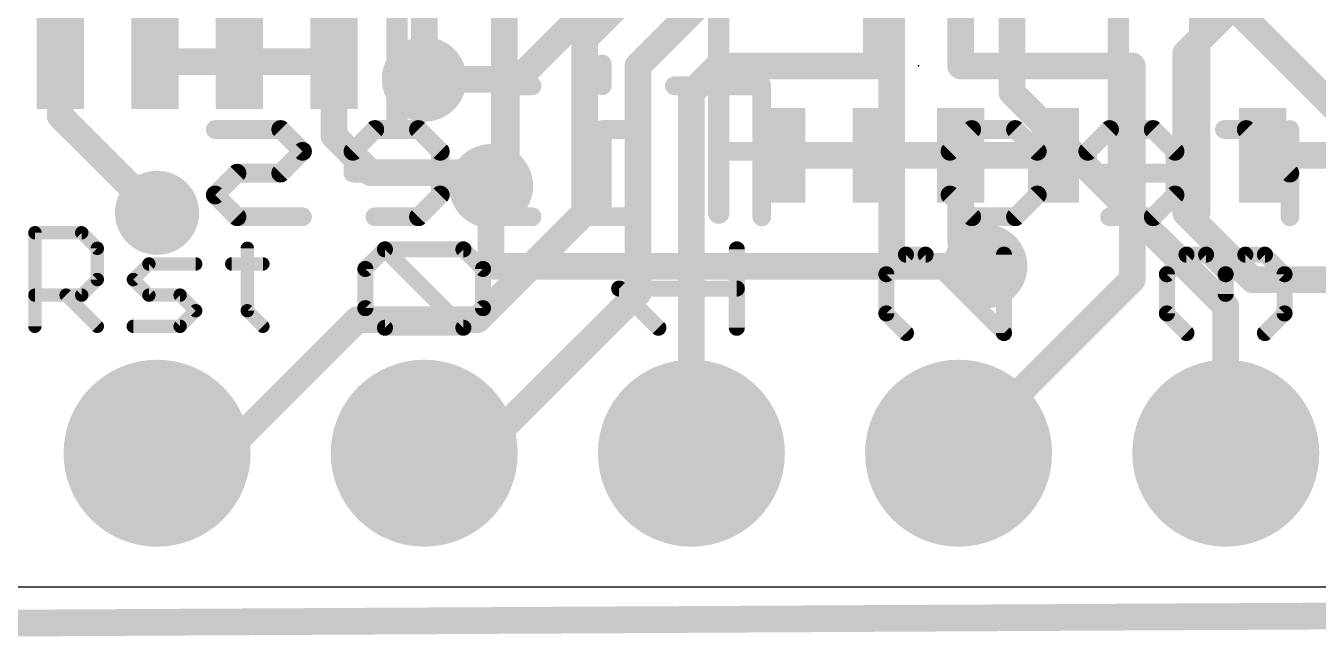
# Model space of a CAD drawing. Extents: x -0.5 to 47.2, y -0.5 to 23.4.
# Drawn here: x 6.37 to 18.66, y -0.51 to 5.33 of the extents above; entities that cross this region are included whole.
import ezdxf

# ---------------------------------------------------------------- set-up
doc = ezdxf.new("R2010")
doc.units = 0
for name, color, linetype in [('1', 12, 'CONTINUOUS'), ('16', 132, 'CONTINUOUS'), ('17', 110, 'CONTINUOUS'), ('18', 110, 'CONTINUOUS'), ('20', 53, 'CONTINUOUS'), ('21', 40, 'CONTINUOUS'), ('22', 6, 'CONTINUOUS'), ('23', 40, 'CONTINUOUS')]:
    doc.layers.add(name, color=color, linetype=linetype)

# ---------------------------------------------------------------- blocks, each defined once
blk = doc.blocks.new('ROUNDP')
at = {"const_width": 0.5}
blk.add_lwpolyline([(0, -0.25, 1), (0, 0.25, 1), (0, -0.25)], format="xyb", dxfattribs=at)
blk = doc.blocks.new('RECT')
blk.add_solid([(-0.5, -0.5), (0.5, -0.5), (-0.5, 0.5), (0.5, 0.5)])
blk = doc.blocks.new('ROUNDV')
at = {"const_width": 0.5}
blk.add_lwpolyline([(0, -0.25, 1), (0, 0.25, 1), (0, -0.25)], format="xyb", dxfattribs=at)

msp = doc.modelspace()

# ---------------------------------------------------------------- linework, layer by layer
at = {"layer": '1', "const_width": 0.254}
for points in [[(10.922, 3.937), (10.922, 6.57)], [(11.684, 5.207), (12.573, 6.096)], [(9.779, 5.842), (10.16, 5.461)], [(13.042, 5.803), (12.192, 4.953)], [(14.459, 5.803), (14.459, 4.953)], [(15.259, 5.803), (15.259, 4.953)], [(17.399, 5.071), (18.131, 5.803)], [(10.16, 5.461), (10.16, 4.826)], [(11.684, 5.207), (11.684, 3.556)], [(17.399, 5.071), (17.399, 3.556)], [(6.701, 4.992), (6.701, 4.475)], [(7.601, 4.992), (8.401, 4.992)], [(8.401, 4.992), (9.301, 4.992)], [(9.301, 4.992), (9.301, 4.288)], [(12.192, 4.953), (12.192, 2.794)], [(12.954, 4.953), (12.7, 4.699)], [(14.459, 4.953), (12.954, 4.953)], [(15.259, 4.953), (16.891, 4.953)], [(16.891, 4.953), (16.891, 2.921)], [(12.7, 4.699), (12.7, 1.27)], [(6.701, 4.475), (7.62, 3.556)], [(9.301, 4.288), (9.652, 3.937)], [(13.559, 4.103), (14.459, 4.103)], [(14.459, 4.103), (15.259, 4.103)], [(15.259, 4.103), (16.159, 4.103)], [(15.259, 4.103), (15.259, 3.283)], [(18.131, 4.103), (19.031, 4.103)], [(9.652, 3.937), (10.668, 3.937)], [(10.668, 3.937), (10.795, 3.81)], [(10.795, 3.81), (10.922, 3.937)], [(11.684, 3.556), (10.668, 2.54)], [(17.399, 3.556), (18.034, 2.921)], [(15.259, 3.283), (15.494, 3.048)], [(16.891, 2.921), (15.24, 1.27)], [(18.034, 2.921), (18.923, 2.921)], [(12.192, 2.794), (10.668, 1.27)], [(9.525, 2.54), (8.255, 1.27)], [(10.668, 2.54), (9.525, 2.54)], [(8.255, 1.27), (7.62, 1.27)], [(10.668, 1.27), (10.16, 1.27)]]:
    msp.add_lwpolyline(points, dxfattribs=at)
at = {"layer": '1', "const_width": 0.127}
for points in [[(11.7475, 5.207, 1), (11.6205, 5.207)], [(11.6391, 5.2519, 1), (11.7289, 5.1621)], [(17.4625, 5.071, 1), (17.3355, 5.071)], [(17.3541, 5.1159, 1), (17.4439, 5.0261)], [(6.7645, 4.992, 1), (6.6375, 4.992)], [(7.601, 5.0555, 1), (7.601, 4.9285)], [(8.401, 5.0555, 1), (8.401, 4.9285)], [(8.401, 4.9285, 1), (8.401, 5.0555)], [(9.3645, 4.992, 1), (9.2375, 4.992)], [(9.301, 4.9285, 1), (9.301, 5.0555)], [(12.2555, 4.953, 1), (12.1285, 4.953)], [(12.1471, 4.9979, 1), (12.2369, 4.9081)], [(12.954, 5.0165, 1), (12.954, 4.8895)], [(12.9989, 4.9081, 1), (12.9091, 4.9979)], [(14.459, 4.8895, 1), (14.459, 5.0165)], [(15.259, 5.0165, 1), (15.259, 4.8895)], [(16.9545, 4.953, 1), (16.8275, 4.953)], [(16.891, 4.8895, 1), (16.891, 5.0165)], [(14.3955, 4.953, 1), (14.5225, 4.953)], [(15.1955, 4.953, 1), (15.3225, 4.953)], [(10.0965, 4.826, 1), (10.2235, 4.826)], [(12.7635, 4.699, 1), (12.6365, 4.699)], [(12.6551, 4.7439, 1), (12.7449, 4.6541)], [(6.7459, 4.5199, 1), (6.6561, 4.4301)], [(6.6375, 4.475, 1), (6.7645, 4.475)], [(9.3459, 4.3329, 1), (9.2561, 4.2431)], [(9.2375, 4.288, 1), (9.3645, 4.288)], [(13.559, 4.1665, 1), (13.559, 4.0395)], [(14.459, 4.1665, 1), (14.459, 4.0395)], [(14.459, 4.0395, 1), (14.459, 4.1665)], [(15.259, 4.1665, 1), (15.259, 4.0395)], [(15.3225, 4.103, 1), (15.1955, 4.103)], [(15.259, 4.0395, 1), (15.259, 4.1665)], [(16.159, 4.0395, 1), (16.159, 4.1665)], [(18.131, 4.1665, 1), (18.131, 4.0395)], [(9.652, 4.0005, 1), (9.652, 3.8735)], [(10.7129, 3.9819, 1), (10.6231, 3.8921)], [(10.668, 3.8735, 1), (10.668, 4.0005)], [(10.9669, 3.8921, 1), (10.8771, 3.9819)], [(9.6071, 3.8921, 1), (9.6969, 3.9819)], [(10.8585, 3.937, 1), (10.9855, 3.937)], [(10.7501, 3.8549, 1), (10.8399, 3.7651)], [(10.7501, 3.7651, 1), (10.8399, 3.8549)], [(7.5751, 3.5111, 1), (7.6649, 3.6009)], [(11.6205, 3.556, 1), (11.7475, 3.556)], [(11.7289, 3.5111, 1), (11.6391, 3.6009)], [(17.4439, 3.6009, 1), (17.3541, 3.5111)], [(17.3355, 3.556, 1), (17.4625, 3.556)], [(15.3039, 3.3279, 1), (15.2141, 3.2381)], [(15.1955, 3.283, 1), (15.3225, 3.283)], [(15.4491, 3.0031, 1), (15.5389, 3.0929)], [(16.8275, 2.921, 1), (16.9545, 2.921)], [(16.9359, 2.8761, 1), (16.8461, 2.9659)], [(18.034, 2.9845, 1), (18.034, 2.8575)], [(17.9891, 2.8761, 1), (18.0789, 2.9659)], [(12.1285, 2.794, 1), (12.2555, 2.794)], [(12.2369, 2.7491, 1), (12.1471, 2.8389)], [(9.525, 2.6035, 1), (9.525, 2.4765)], [(9.5699, 2.4951, 1), (9.4801, 2.5849)], [(10.6231, 2.5849, 1), (10.7129, 2.4951)], [(10.668, 2.4765, 1), (10.668, 2.6035)], [(7.62, 1.3335, 1), (7.62, 1.2065)], [(8.2101, 1.3149, 1), (8.2999, 1.2251)], [(8.255, 1.2065, 1), (8.255, 1.3335)], [(10.16, 1.3335, 1), (10.16, 1.2065)], [(10.6231, 1.3149, 1), (10.7129, 1.2251)], [(10.668, 1.2065, 1), (10.668, 1.3335)], [(15.1951, 1.3149, 1), (15.2849, 1.2251)], [(12.6365, 1.27, 1), (12.7635, 1.27)]]:
    msp.add_lwpolyline(points, format="xyb", dxfattribs=at)
at = {"layer": '16', "const_width": 0.254}
for points in [[(15.748, 9.271), (15.748, 4.699)], [(11.049, 4.826), (13.589, 7.366)], [(19.558, 3.81), (17.145, 6.223)], [(14.605, 5.588), (14.605, 3.048)], [(10.16, 4.826), (11.049, 4.826)], [(15.748, 4.699), (17.78, 2.667)], [(10.795, 3.048), (10.795, 3.81)], [(14.605, 3.048), (10.795, 3.048)], [(15.494, 3.048), (14.605, 3.048)], [(17.78, 2.667), (17.78, 1.27)], [(-0.381, -0.381), (47.117, -0.127)]]:
    msp.add_lwpolyline(points, dxfattribs=at)
at = {"layer": '16', "const_width": 0.127}
for points in [[(10.16, 4.8895, 1), (10.16, 4.7625)], [(11.0041, 4.8709, 1), (11.0939, 4.7811)], [(11.049, 4.7625, 1), (11.049, 4.8895)], [(15.7929, 4.7439, 1), (15.7031, 4.6541)], [(15.6845, 4.699, 1), (15.8115, 4.699)], [(10.8585, 3.81, 1), (10.7315, 3.81)], [(10.795, 3.1115, 1), (10.795, 2.9845)], [(10.7315, 3.048, 1), (10.8585, 3.048)], [(14.605, 3.1115, 1), (14.605, 2.9845)], [(14.5415, 3.048, 1), (14.6685, 3.048)], [(14.605, 2.9845, 1), (14.605, 3.1115)], [(15.494, 2.9845, 1), (15.494, 3.1115)], [(17.8435, 2.667, 1), (17.7165, 2.667)], [(17.7351, 2.6221, 1), (17.8249, 2.7119)], [(17.7165, 1.27, 1), (17.8435, 1.27)]]:
    msp.add_lwpolyline(points, format="xyb", dxfattribs=at)
at = {"layer": '20'}
msp.add_line((1.905, 0), (45.085, 0), dxfattribs=at)
at = {"layer": '21'}
for points, const_width in [([(9.901, 7.242), (9.901, 4.442)], 0.2032), ([(12.959, 3.553), (12.959, 6.353)], 0.2032), ([(16.759, 6.353), (16.759, 3.553)], 0.2032), ([(17.531, 3.553), (17.531, 6.353)], 0.2032), ([(6.4588, 2.4765), (6.4588, 3.3663)], 0.127), ([(6.4588, 3.3663), (6.9037, 3.3663)], 0.127), ([(6.9037, 3.3663), (7.052, 3.218)], 0.127), ([(7.052, 3.218), (7.052, 2.9214)], 0.127), ([(8.4781, 3.218), (8.4781, 2.6248)], 0.127), ([(9.6002, 3.0221), (9.7867, 3.2085)], 0.1524), ([(9.7867, 3.2085), (10.5324, 3.2085)], 0.1524), ([(10.5324, 2.4628), (9.7867, 3.2085)], 0.1524), ([(10.5324, 3.2085), (10.7188, 3.0221)], 0.1524), ([(13.1318, 2.4628), (13.1318, 3.2085)], 0.1524), ([(14.7397, 3.1582), (14.5532, 2.9718)], 0.1524), ([(14.9261, 3.1582), (14.7397, 3.1582)], 0.1524), ([(15.6718, 2.4125), (14.9261, 3.1582)], 0.1524), ([(15.6718, 3.1582), (15.6718, 2.4125)], 0.1524), ([(17.2202, 2.9718), (17.4067, 3.1582)], 0.1524), ([(17.4067, 3.1582), (17.5931, 3.1582)], 0.1524), ([(17.5931, 3.1582), (17.7795, 2.9718)], 0.1524), ([(17.7795, 2.9718), (17.9659, 3.1582)], 0.1524), ([(17.9659, 3.1582), (18.1524, 3.1582)], 0.1524), ([(18.1524, 3.1582), (18.3388, 2.9718)], 0.1524), ([(7.3943, 2.9214), (7.5426, 3.0697)], 0.127), ([(7.5426, 3.0697), (7.9875, 3.0697)], 0.127), ([(8.3298, 3.0697), (8.6264, 3.0697)], 0.127), ([(9.6002, 2.6492), (9.6002, 3.0221)], 0.1524), ([(10.7188, 3.0221), (10.7188, 2.6492)], 0.1524), ([(7.052, 2.9214), (6.9037, 2.7731)], 0.127), ([(7.5426, 2.7731), (7.3943, 2.9214)], 0.127), ([(14.5532, 2.9718), (14.5532, 2.5989)], 0.1524), ([(17.2202, 2.5989), (17.2202, 2.9718)], 0.1524), ([(17.7795, 2.9718), (17.7795, 2.7854)], 0.1524), ([(18.3388, 2.9718), (18.3388, 2.5989)], 0.1524), ([(6.9037, 2.7731), (6.4588, 2.7731)], 0.127), ([(6.7554, 2.7731), (7.052, 2.4765)], 0.127), ([(7.8392, 2.7731), (7.5426, 2.7731)], 0.127), ([(7.9875, 2.6248), (7.8392, 2.7731)], 0.127), ([(12.3861, 2.4628), (12.0132, 2.8357)], 0.1524), ([(12.0132, 2.8357), (13.1318, 2.8357)], 0.1524), ([(9.7867, 2.4628), (9.6002, 2.6492)], 0.1524), ([(10.7188, 2.6492), (10.5324, 2.4628)], 0.1524), ([(7.8392, 2.4765), (7.9875, 2.6248)], 0.127), ([(8.4781, 2.6248), (8.6264, 2.4765)], 0.127), ([(14.5532, 2.5989), (14.7397, 2.4125)], 0.1524), ([(17.4067, 2.4125), (17.2202, 2.5989)], 0.1524), ([(18.3388, 2.5989), (18.1524, 2.4125)], 0.1524), ([(7.3943, 2.4765), (7.8392, 2.4765)], 0.127), ([(10.5324, 2.4628), (9.7867, 2.4628)], 0.1524)]:
    msp.add_lwpolyline(points, dxfattribs=dict(at, const_width=const_width))
for points, const_width in [([(9.8502, 4.442, 1), (9.9518, 4.442)], 0.1016), ([(12.9082, 3.553, 1), (13.0098, 3.553)], 0.1016), ([(16.7082, 3.553, 1), (16.8098, 3.553)], 0.1016), ([(17.4802, 3.553, 1), (17.5818, 3.553)], 0.1016), ([(6.4905, 3.3663, 1), (6.427, 3.3663)], 0.0635), ([(6.4588, 3.398, 1), (6.4588, 3.3345)], 0.0635), ([(6.9261, 3.3887, 1), (6.8812, 3.3438)], 0.0635), ([(6.9037, 3.3345, 1), (6.9037, 3.398)], 0.0635), ([(7.0837, 3.218, 1), (7.0202, 3.218)], 0.0635), ([(7.0295, 3.1955, 1), (7.0744, 3.2404)], 0.0635), ([(8.5099, 3.218, 1), (8.4464, 3.218)], 0.0635), ([(9.7867, 3.2466, 1), (9.7867, 3.1704)], 0.0762), ([(9.8136, 3.2354, 1), (9.7597, 3.1816)], 0.0762), ([(9.8136, 3.1816, 1), (9.7597, 3.2354)], 0.0762), ([(10.5593, 3.2354, 1), (10.5054, 3.1816)], 0.0762), ([(10.5324, 3.1704, 1), (10.5324, 3.2466)], 0.0762), ([(13.1699, 3.2085, 1), (13.0937, 3.2085)], 0.0762), ([(14.7397, 3.1963, 1), (14.7397, 3.1201)], 0.0762), ([(14.7666, 3.1313, 1), (14.7127, 3.1851)], 0.0762), ([(14.953, 3.1851, 1), (14.8992, 3.1313)], 0.0762), ([(14.9261, 3.1201, 1), (14.9261, 3.1963)], 0.0762), ([(15.7099, 3.1582, 1), (15.6337, 3.1582)], 0.0762), ([(17.4067, 3.1963, 1), (17.4067, 3.1201)], 0.0762), ([(17.4336, 3.1313, 1), (17.3797, 3.1851)], 0.0762), ([(17.62, 3.1851, 1), (17.5662, 3.1313)], 0.0762), ([(17.5931, 3.1201, 1), (17.5931, 3.1963)], 0.0762), ([(17.9659, 3.1963, 1), (17.9659, 3.1201)], 0.0762), ([(17.9929, 3.1313, 1), (17.939, 3.1851)], 0.0762), ([(18.1793, 3.1851, 1), (18.1254, 3.1313)], 0.0762), ([(18.1524, 3.1201, 1), (18.1524, 3.1963)], 0.0762), ([(7.5426, 3.1014, 1), (7.5426, 3.0379)], 0.0635), ([(7.565, 3.0472, 1), (7.5201, 3.0921)], 0.0635), ([(7.9875, 3.0379, 1), (7.9875, 3.1014)], 0.0635), ([(8.3298, 3.1014, 1), (8.3298, 3.0379)], 0.0635), ([(8.6264, 3.0379, 1), (8.6264, 3.1014)], 0.0635), ([(9.6383, 3.0221, 1), (9.5621, 3.0221)], 0.0762), ([(9.5733, 3.049, 1), (9.6272, 2.9951)], 0.0762), ([(10.7569, 3.0221, 1), (10.6807, 3.0221)], 0.0762), ([(10.6919, 2.9951, 1), (10.7457, 3.049)], 0.0762), ([(7.0202, 2.9214, 1), (7.0837, 2.9214)], 0.0635), ([(7.0744, 2.8989, 1), (7.0295, 2.9438)], 0.0635), ([(7.4168, 2.9438, 1), (7.3718, 2.8989)], 0.0635), ([(7.3718, 2.9438, 1), (7.4168, 2.8989)], 0.0635), ([(14.5913, 2.9718, 1), (14.5151, 2.9718)], 0.0762), ([(14.5263, 2.9987, 1), (14.5802, 2.9448)], 0.0762), ([(17.2583, 2.9718, 1), (17.1821, 2.9718)], 0.0762), ([(17.1933, 2.9987, 1), (17.2472, 2.9448)], 0.0762), ([(17.8176, 2.9718, 1), (17.7414, 2.9718)], 0.0762), ([(17.7526, 2.9987, 1), (17.8065, 2.9448)], 0.0762), ([(17.7526, 2.9448, 1), (17.8065, 2.9987)], 0.0762), ([(18.3769, 2.9718, 1), (18.3007, 2.9718)], 0.0762), ([(18.3119, 2.9448, 1), (18.3657, 2.9987)], 0.0762), ([(6.4588, 2.8048, 1), (6.4588, 2.7413)], 0.0635), ([(6.7778, 2.7955, 1), (6.7329, 2.7506)], 0.0635), ([(6.8812, 2.7955, 1), (6.9261, 2.7506)], 0.0635), ([(6.9037, 2.7413, 1), (6.9037, 2.8048)], 0.0635), ([(7.5426, 2.8048, 1), (7.5426, 2.7413)], 0.0635), ([(7.5201, 2.7506, 1), (7.565, 2.7955)], 0.0635), ([(7.8616, 2.7955, 1), (7.8167, 2.7506)], 0.0635), ([(7.8392, 2.7413, 1), (7.8392, 2.8048)], 0.0635), ([(12.0402, 2.8626, 1), (11.9863, 2.8087)], 0.0762), ([(12.0132, 2.8738, 1), (12.0132, 2.7976)], 0.0762), ([(13.1318, 2.7976, 1), (13.1318, 2.8738)], 0.0762), ([(9.6272, 2.6762, 1), (9.5733, 2.6223)], 0.0762), ([(10.7457, 2.6223, 1), (10.6919, 2.6762)], 0.0762), ([(17.7414, 2.7854, 1), (17.8176, 2.7854)], 0.0762), ([(8.0099, 2.6023, 1), (7.965, 2.6472)], 0.0635), ([(7.965, 2.6023, 1), (8.0099, 2.6472)], 0.0635), ([(8.4464, 2.6248, 1), (8.5099, 2.6248)], 0.0635), ([(8.5006, 2.6472, 1), (8.4557, 2.6023)], 0.0635), ([(9.5621, 2.6492, 1), (9.6383, 2.6492)], 0.0762), ([(10.6807, 2.6492, 1), (10.7569, 2.6492)], 0.0762), ([(14.5802, 2.6259, 1), (14.5263, 2.572)], 0.0762), ([(14.5151, 2.5989, 1), (14.5913, 2.5989)], 0.0762), ([(17.2472, 2.6259, 1), (17.1933, 2.572)], 0.0762), ([(17.1821, 2.5989, 1), (17.2583, 2.5989)], 0.0762), ([(18.3007, 2.5989, 1), (18.3769, 2.5989)], 0.0762), ([(18.3657, 2.572, 1), (18.3119, 2.6259)], 0.0762), ([(6.427, 2.4765, 1), (6.4905, 2.4765)], 0.0635), ([(7.0295, 2.454, 1), (7.0744, 2.499)], 0.0635), ([(7.3943, 2.5083, 1), (7.3943, 2.4447)], 0.0635), ([(7.8167, 2.499, 1), (7.8616, 2.454)], 0.0635), ([(7.8392, 2.4447, 1), (7.8392, 2.5083)], 0.0635), ([(8.604, 2.454, 1), (8.6489, 2.499)], 0.0635), ([(9.7867, 2.5009, 1), (9.7867, 2.4247)], 0.0762), ([(9.7597, 2.4359, 1), (9.8136, 2.4897)], 0.0762), ([(10.5054, 2.4897, 1), (10.5593, 2.4359)], 0.0762), ([(10.5054, 2.4359, 1), (10.5593, 2.4897)], 0.0762), ([(10.5324, 2.4247, 1), (10.5324, 2.5009)], 0.0762), ([(12.3592, 2.4359, 1), (12.413, 2.4897)], 0.0762), ([(13.0937, 2.4628, 1), (13.1699, 2.4628)], 0.0762), ([(14.7127, 2.3856, 1), (14.7666, 2.4394)], 0.0762), ([(15.6449, 2.3856, 1), (15.6987, 2.4394)], 0.0762), ([(17.3797, 2.3856, 1), (17.4336, 2.4394)], 0.0762), ([(18.1254, 2.4394, 1), (18.1793, 2.3856)], 0.0762), ([(15.6337, 2.4125, 1), (15.7099, 2.4125)], 0.0762)]:
    msp.add_lwpolyline(points, format="xyb", dxfattribs=dict(at, const_width=const_width))
at = {"layer": '22', "const_width": 0.0889}
for points in [[(11.896, 4.9712, 1), (11.8071, 4.9712)], [(10.9784, 4.808, 1), (10.9784, 4.7191)], [(11.0229, 4.7636, 1), (10.934, 4.7636)], [(11.186, 4.7191, 1), (11.186, 4.808)], [(11.8071, 4.7636, 1), (11.896, 4.7636)], [(12.5384, 4.808, 1), (12.5384, 4.7191)], [(13.4133, 4.7636, 1), (13.3244, 4.7636)], [(13.3689, 4.7191, 1), (13.3689, 4.808)], [(8.1727, 4.3928, 1), (8.1727, 4.3039)], [(8.827, 4.3798, 1), (8.7641, 4.3169)], [(8.7955, 4.3039, 1), (8.7955, 4.3928)], [(9.69, 4.3928, 1), (9.69, 4.3039)], [(9.7215, 4.3169, 1), (9.6586, 4.3798)], [(10.1367, 4.3798, 1), (10.0738, 4.3169)], [(10.1053, 4.3039, 1), (10.1053, 4.3928)], [(11.896, 4.3483, 1), (11.8071, 4.3483)], [(11.8516, 4.3928, 1), (11.8516, 4.3039)], [(12.0592, 4.3039, 1), (12.0592, 4.3928)], [(15.3655, 4.3928, 1), (15.3655, 4.3039)], [(15.3969, 4.3169, 1), (15.3341, 4.3798)], [(15.8122, 4.3798, 1), (15.7493, 4.3169)], [(15.7807, 4.3039, 1), (15.7807, 4.3928)], [(16.6752, 4.3928, 1), (16.6752, 4.3039)], [(16.7067, 4.3169, 1), (16.6438, 4.3798)], [(17.1219, 4.3798, 1), (17.059, 4.3169)], [(17.0905, 4.3039, 1), (17.0905, 4.3928)], [(17.7667, 4.3928, 1), (17.7667, 4.3039)], [(18.0057, 4.3798, 1), (17.9429, 4.3169)], [(17.9743, 4.3039, 1), (17.9743, 4.3928)], [(18.434, 4.3483, 1), (18.3451, 4.3483)], [(9.0346, 4.1093, 1), (8.9717, 4.1722)], [(8.9717, 4.1093, 1), (9.0346, 4.1722)], [(9.451, 4.1722, 1), (9.5139, 4.1093)], [(9.5269, 4.1407, 1), (9.438, 4.1407)], [(10.3573, 4.1407, 1), (10.2684, 4.1407)], [(10.2814, 4.1093, 1), (10.3443, 4.1722)], [(12.9537, 4.1852, 1), (12.9537, 4.0963)], [(13.3689, 4.0963, 1), (13.3689, 4.1852)], [(15.2023, 4.1407, 1), (15.1134, 4.1407)], [(15.1265, 4.1722, 1), (15.1893, 4.1093)], [(16.0328, 4.1407, 1), (15.9439, 4.1407)], [(15.9569, 4.1093, 1), (16.0198, 4.1722)], [(16.4362, 4.1722, 1), (16.4991, 4.1093)], [(16.5121, 4.1407, 1), (16.4232, 4.1407)], [(17.3425, 4.1407, 1), (17.2536, 4.1407)], [(17.2666, 4.1093, 1), (17.3295, 4.1722)], [(8.3803, 3.9776, 1), (8.3803, 3.8887)], [(8.4117, 3.9017, 1), (8.3489, 3.9645)], [(8.7641, 3.9645, 1), (8.827, 3.9017)], [(8.7955, 3.8887, 1), (8.7955, 3.9776)], [(9.4824, 3.9776, 1), (9.4824, 3.8887)], [(9.438, 3.9331, 1), (9.5269, 3.9331)], [(10.3129, 3.8887, 1), (10.3129, 3.9776)], [(16.4676, 3.9776, 1), (16.4676, 3.8887)], [(16.4232, 3.9331, 1), (16.5121, 3.9331)], [(17.2981, 3.8887, 1), (17.2981, 3.9776)], [(18.3581, 3.9017, 1), (18.4209, 3.9645)], [(8.2041, 3.7569, 1), (8.1413, 3.6941)], [(10.3443, 3.6941, 1), (10.2814, 3.7569)], [(15.1893, 3.7569, 1), (15.1265, 3.6941)], [(16.0198, 3.6941, 1), (15.9569, 3.7569)], [(17.3295, 3.6941, 1), (17.2666, 3.7569)], [(8.1413, 3.7569, 1), (8.2041, 3.6941)], [(10.2684, 3.7255, 1), (10.3573, 3.7255)], [(15.1134, 3.7255, 1), (15.2023, 3.7255)], [(15.9439, 3.7255, 1), (16.0328, 3.7255)], [(17.2536, 3.7255, 1), (17.3425, 3.7255)], [(8.3803, 3.5623, 1), (8.3803, 3.4735)], [(8.3489, 3.4865, 1), (8.4117, 3.5493)], [(9.0031, 3.4735, 1), (9.0031, 3.5623)], [(9.69, 3.5623, 1), (9.69, 3.4735)], [(10.0738, 3.5493, 1), (10.1367, 3.4865)], [(10.1053, 3.4735, 1), (10.1053, 3.5623)], [(10.7708, 3.5623, 1), (10.7708, 3.4735)], [(11.186, 3.4735, 1), (11.186, 3.5623)], [(11.6439, 3.5623, 1), (11.6439, 3.4735)], [(12.0592, 3.4735, 1), (12.0592, 3.5623)], [(15.3655, 3.5623, 1), (15.3655, 3.4735)], [(15.3341, 3.4865, 1), (15.3969, 3.5493)], [(15.7493, 3.5493, 1), (15.8122, 3.4865)], [(15.7807, 3.4735, 1), (15.7807, 3.5623)], [(16.6752, 3.5623, 1), (16.6752, 3.4735)], [(17.059, 3.5493, 1), (17.1219, 3.4865)], [(17.0905, 3.4735, 1), (17.0905, 3.5623)], [(10.934, 3.5179, 1), (11.0229, 3.5179)], [(11.8071, 3.5179, 1), (11.896, 3.5179)], [(13.3244, 3.5179, 1), (13.4133, 3.5179)], [(18.3451, 3.5179, 1), (18.434, 3.5179)]]:
    msp.add_lwpolyline(points, format="xyb", dxfattribs=at)
at = {"layer": '22', "const_width": 0.1778}
for points in [[(11.8516, 4.9712), (11.8516, 4.7636)], [(11.186, 4.7636), (10.9784, 4.7636)], [(10.9784, 4.7636), (10.9784, 3.5179)], [(13.3689, 4.7636), (12.5384, 4.7636)], [(13.3689, 3.5179), (13.3689, 4.7636)], [(8.7955, 4.3483), (8.1727, 4.3483)], [(9.0031, 4.1407), (8.7955, 4.3483)], [(9.69, 4.3483), (9.4824, 4.1407)], [(10.1053, 4.3483), (9.69, 4.3483)], [(10.3129, 4.1407), (10.1053, 4.3483)], [(12.0592, 4.3483), (11.8516, 4.3483)], [(11.8516, 4.3483), (11.8516, 3.5179)], [(15.1579, 4.1407), (15.3655, 4.3483)], [(15.3655, 4.3483), (15.7807, 4.3483)], [(15.7807, 4.3483), (15.9883, 4.1407)], [(16.6752, 4.3483), (16.4676, 4.1407)], [(17.0905, 4.3483), (16.6752, 4.3483)], [(17.2981, 4.1407), (17.0905, 4.3483)], [(17.9743, 4.3483), (17.7667, 4.3483)], [(18.3895, 3.9331), (17.9743, 4.3483)], [(18.3895, 3.5179), (18.3895, 4.3483)], [(8.7955, 3.9331), (9.0031, 4.1407)], [(9.4824, 4.1407), (9.4824, 3.9331)], [(10.3129, 3.7255), (10.3129, 4.1407)], [(13.3689, 4.1407), (12.9537, 4.1407)], [(15.1579, 3.7255), (15.1579, 4.1407)], [(15.9883, 4.1407), (15.9883, 3.7255)], [(16.4676, 4.1407), (16.4676, 3.9331)], [(17.2981, 3.7255), (17.2981, 4.1407)], [(8.1727, 3.7255), (8.3803, 3.9331)], [(8.3803, 3.9331), (8.7955, 3.9331)], [(9.4824, 3.9331), (10.3129, 3.9331)], [(16.4676, 3.9331), (17.2981, 3.9331)], [(8.3803, 3.5179), (8.1727, 3.7255)], [(10.1053, 3.5179), (10.3129, 3.7255)], [(15.3655, 3.5179), (15.1579, 3.7255)], [(15.9883, 3.7255), (15.7807, 3.5179)], [(17.0905, 3.5179), (17.2981, 3.7255)], [(9.0031, 3.5179), (8.3803, 3.5179)], [(9.69, 3.5179), (10.1053, 3.5179)], [(11.186, 3.5179), (10.7708, 3.5179)], [(12.0592, 3.5179), (11.6439, 3.5179)], [(15.7807, 3.5179), (15.3655, 3.5179)], [(16.6752, 3.5179), (17.0905, 3.5179)]]:
    msp.add_lwpolyline(points, dxfattribs=at)
at = {"layer": '23'}
msp.add_point((14.859, 4.953), dxfattribs=at)

# ---------------------------------------------------------------- block references
at = {"layer": '1', "xscale": 0.45, "yscale": 0.9}
for p in [(6.701, 4.992), (7.601, 4.992), (8.401, 4.992), (9.301, 4.992)]:
    msp.add_blockref('RECT', p, dxfattribs=at)
at = {"layer": '1', "xscale": 0.45, "yscale": 0.9, "rotation": 180}
for p in [(13.559, 4.103), (14.459, 4.103), (15.259, 4.103), (16.159, 4.103), (18.131, 4.103)]:
    msp.add_blockref('RECT', p, dxfattribs=at)
at = {"layer": '17', "xscale": 1.778, "yscale": 1.778, "rotation": 270}
for p in [(7.62, 1.27), (7.62, 1.27), (10.16, 1.27), (10.16, 1.27), (12.7, 1.27), (12.7, 1.27), (15.24, 1.27), (15.24, 1.27), (17.78, 1.27), (17.78, 1.27)]:
    msp.add_blockref('ROUNDP', p, dxfattribs=at)
at = {"layer": '18'}
for p, xscale, yscale in [((10.16, 4.826), 0.8064, 0.8064), ((10.16, 4.826), 0.8064, 0.8064), ((10.795, 3.81), 0.8001, 0.8001), ((10.795, 3.81), 0.8001, 0.8001), ((7.62, 3.556), 0.8001, 0.8001), ((7.62, 3.556), 0.8001, 0.8001), ((15.494, 3.048), 0.8001, 0.8001), ((15.494, 3.048), 0.8001, 0.8001)]:
    msp.add_blockref('ROUNDV', p, dxfattribs=dict(at, xscale=xscale, yscale=yscale))

doc.saveas('drawing.dxf')
